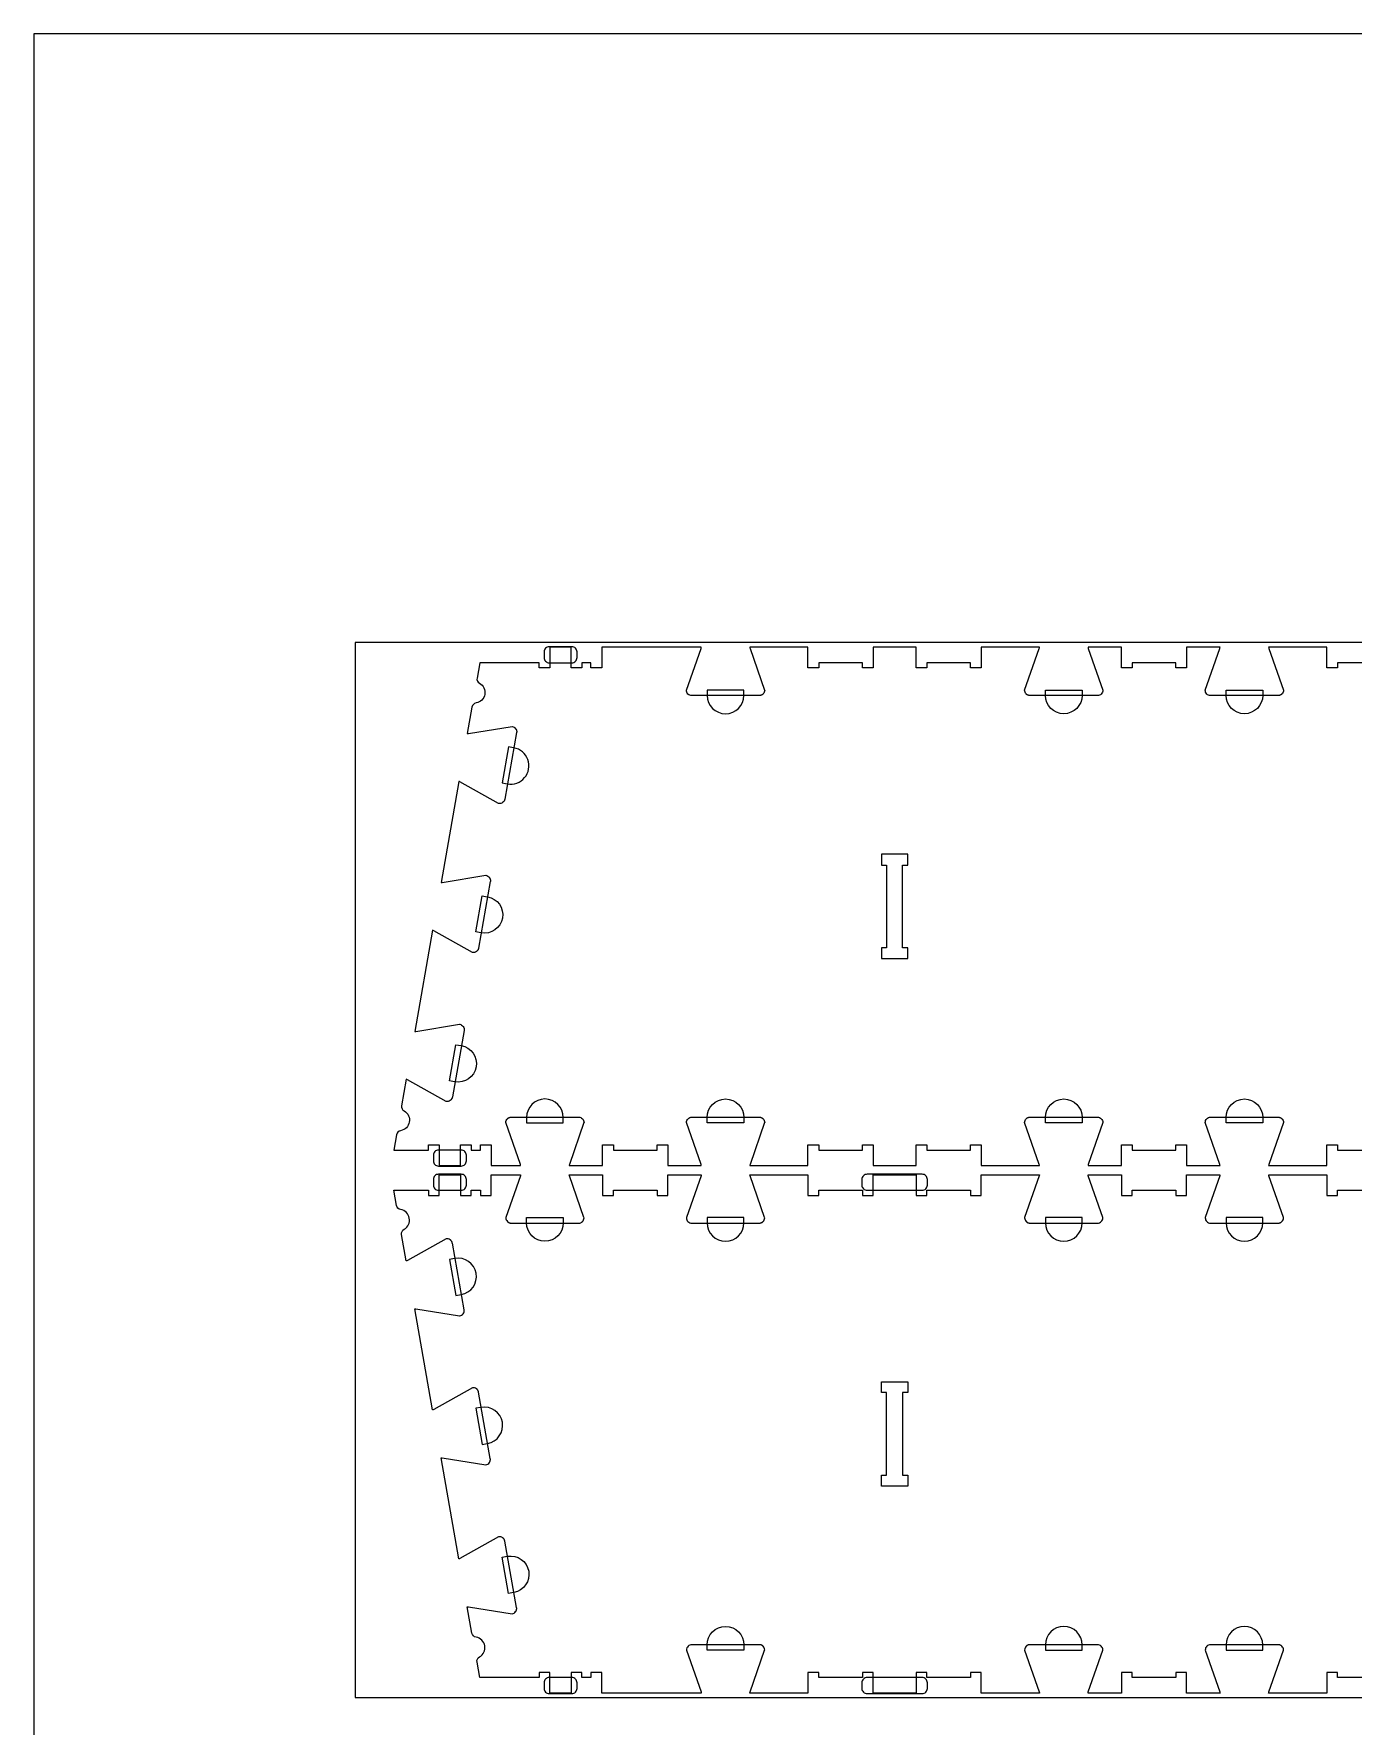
# Model space of a CAD drawing. Extents: x -17068 to -13885, y -10461 to -4867.
# Drawn here: x -17068 to -15542, y -6824 to -4867 of the extents above; entities that cross this region are included whole.
import ezdxf

# ---------------------------------------------------------------- set-up
doc = ezdxf.new("R2010")
doc.units = 0
for name, color, linetype in [('0_SHEET_SPRUCEPLY_2440X122', 1, 'CONTINUOUS'), ('3_ANYTOOL_CUTTHROUGH_INSID', 4, 'CONTINUOUS'), ('4_ANYTOOL_CUTTHROUGH_OUTSI', 5, 'CONTINUOUS'), ('5_ANYTOOL_HALF_MILL_9MM_IN', 3, 'CONTINUOUS'), ('DONOTCUT', 18, 'CONTINUOUS')]:
    doc.layers.add(name, color=color, linetype=linetype)

msp = doc.modelspace()

# ---------------------------------------------------------------- linework, layer by layer
at = {"layer": '0_SHEET_SPRUCEPLY_2440X122'}
msp.add_lwpolyline([(-16696.5, -5571.2), (-16696.5, -6791.2), (-14256.5, -6791.2), (-14256.5, -5571.2)], close=True, dxfattribs=at)
at = {"layer": '3_ANYTOOL_CUTTHROUGH_INSID', "color": 4}
for points in [[(-16087.7, -5936.5), (-16057.5, -5936.5), (-16057.5, -5924), (-16063.5, -5924), (-16063.5, -5828.5), (-16057.5, -5828.5), (-16057.5, -5816), (-16088, -5816), (-16088, -5828.5), (-16082, -5828.5), (-16082, -5924), (-16088, -5924), (-16088, -5936.5)], [(-16087.7, -6426), (-16057.5, -6426), (-16057.5, -6438.5), (-16063.5, -6438.5), (-16063.5, -6534), (-16057.5, -6534), (-16057.5, -6546.5), (-16088, -6546.5), (-16088, -6534), (-16082, -6534), (-16082, -6438.5), (-16088, -6438.5), (-16088, -6426)]]:
    msp.add_lwpolyline(points, close=True, dxfattribs=at)
at = {"layer": '4_ANYTOOL_CUTTHROUGH_OUTSI', "color": 5}
for points in [[(-15510, -5594.5), (-15560.5, -5594.5), (-15560.5, -5600.5), (-15573, -5600.5), (-15573, -5576.5), (-15622.7, -5576.5), (-15640.2, -5576.5), (-15640.2, -5576.5, 0.061485), (-15639.9, -5577.8), (-15623.1, -5626.1), (-15623, -5626.2), (-15623, -5626.2), (-15623, -5626.2, -0.198912), (-15624.9, -5630.6), (-15625, -5630.7), (-15625.1, -5630.8), (-15625.2, -5630.9), (-15625.3, -5631), (-15625.4, -5631.1), (-15625.6, -5631.2), (-15625.7, -5631.3), (-15625.8, -5631.4), (-15625.9, -5631.5), (-15626.1, -5631.6), (-15626.2, -5631.6), (-15626.3, -5631.7), (-15626.5, -5631.8), (-15626.6, -5631.9), (-15626.8, -5631.9), (-15626.9, -5632), (-15627, -5632), (-15627.2, -5632.1), (-15627.3, -5632.1), (-15627.5, -5632.2), (-15627.6, -5632.2), (-15627.8, -5632.3), (-15627.9, -5632.3), (-15628.1, -5632.3), (-15628.2, -5632.4), (-15628.4, -5632.4), (-15628.5, -5632.4), (-15628.7, -5632.4), (-15628.8, -5632.4), (-15629, -5632.4), (-15629.1, -5632.5), (-15629.3, -5632.5), (-15707.3, -5632.5, -0.414214), (-15713.5, -5626.2), (-15713.5, -5626.2), (-15713.5, -5626.1), (-15696.6, -5577.8), (-15696.6, -5577.8, 0.061485), (-15696.4, -5576.5), (-15735, -5576.5), (-15735, -5600.5), (-15747.5, -5600.5), (-15747.5, -5594.5), (-15798, -5594.5), (-15798, -5600.5), (-15810.5, -5600.5), (-15810.5, -5576.5), (-15849.1, -5576.5), (-15849.1, -5576.5, 0.061485), (-15848.9, -5577.8), (-15832, -5626.1), (-15831.9, -5626.2), (-15831.9, -5626.2), (-15831.9, -5626.2, -0.414214), (-15838.2, -5632.5), (-15916.2, -5632.5), (-15916.3, -5632.5), (-15916.5, -5632.4), (-15916.6, -5632.4), (-15916.8, -5632.4), (-15916.9, -5632.4), (-15917.1, -5632.4), (-15917.2, -5632.4), (-15917.4, -5632.3), (-15917.6, -5632.3), (-15917.7, -5632.3), (-15917.9, -5632.2), (-15918, -5632.2), (-15918.1, -5632.1), (-15918.3, -5632.1), (-15918.4, -5632), (-15918.6, -5632), (-15918.7, -5631.9), (-15918.9, -5631.9), (-15919, -5631.8), (-15919.1, -5631.7), (-15919.3, -5631.6), (-15919.4, -5631.6), (-15919.5, -5631.5), (-15919.7, -5631.4), (-15919.8, -5631.3), (-15919.9, -5631.2), (-15920, -5631.1), (-15920.2, -5631), (-15920.3, -5630.9), (-15920.4, -5630.8), (-15920.5, -5630.7), (-15920.6, -5630.6, -0.198912), (-15922.4, -5626.2), (-15922.4, -5626.2), (-15922.4, -5626.1), (-15905.5, -5577.8), (-15905.5, -5577.8, 0.061485), (-15905.3, -5576.5), (-15922.7, -5576.5), (-15972.5, -5576.5), (-15972.5, -5600.5), (-15985, -5600.5), (-15985, -5594.5), (-16035.5, -5594.5), (-16035.5, -5600.5), (-16048, -5600.5), (-16048, -5576.5), (-16097.5, -5576.5), (-16097.5, -5600.5), (-16110, -5600.5), (-16110, -5594.5), (-16160.5, -5594.5), (-16160.5, -5600.5), (-16173, -5600.5), (-16173, -5576.5), (-16222.7, -5576.5), (-16222.7, -5576.5), (-16240.2, -5576.5, 0.061485), (-16239.9, -5577.8), (-16223.1, -5626.1), (-16223, -5626.2), (-16223, -5626.2), (-16223, -5626.2, -0.198912), (-16224.9, -5630.6), (-16225, -5630.7), (-16225.1, -5630.8), (-16225.2, -5630.9), (-16225.3, -5631), (-16225.4, -5631.1), (-16225.6, -5631.2), (-16225.7, -5631.3), (-16225.8, -5631.4), (-16225.9, -5631.5), (-16226.1, -5631.6), (-16226.2, -5631.6), (-16226.3, -5631.7), (-16226.5, -5631.8), (-16226.6, -5631.9), (-16226.8, -5631.9), (-16226.9, -5632), (-16227, -5632), (-16227.2, -5632.1), (-16227.3, -5632.1), (-16227.5, -5632.2), (-16227.6, -5632.2), (-16227.8, -5632.3), (-16227.9, -5632.3), (-16228.1, -5632.3), (-16228.2, -5632.4), (-16228.4, -5632.4), (-16228.5, -5632.4), (-16228.7, -5632.4), (-16228.8, -5632.4), (-16229, -5632.4), (-16229.1, -5632.5), (-16229.3, -5632.5), (-16307.3, -5632.5, -0.414214), (-16313.5, -5626.2), (-16313.5, -5626.2), (-16313.5, -5626.1), (-16296.6, -5577.8), (-16296.6, -5577.8, 0.061485), (-16296.4, -5576.5), (-16411.4, -5576.5), (-16411.4, -5600.5), (-16423.9, -5600.5), (-16423.9, -5594.5), (-16434.4, -5594.5), (-16434.4, -5600.5), (-16446.9, -5600.5), (-16446.9, -5576.5), (-16471.4, -5576.5), (-16471.4, -5600.5), (-16483.9, -5600.5), (-16483.9, -5594.5), (-16552.5, -5594.5), (-16555.7, -5612.2), (-16555.7, -5612.2, 0.317837), (-16552.8, -5618.2, -0.707107), (-16556.8, -5641, 0.317837), (-16561.5, -5645.7), (-16567, -5676.3, 0.061485), (-16565.5, -5676.3), (-16515.1, -5668.1), (-16515, -5668.1), (-16515, -5668.1), (-16515, -5668.1, -0.198912), (-16511, -5670.7), (-16510.9, -5670.8), (-16510.8, -5670.9), (-16510.7, -5671), (-16510.6, -5671.2), (-16510.6, -5671.3), (-16510.5, -5671.4), (-16510.4, -5671.6), (-16510.4, -5671.7), (-16510.3, -5671.9), (-16510.2, -5672), (-16510.2, -5672.1), (-16510.1, -5672.3), (-16510.1, -5672.4), (-16510, -5672.6), (-16510, -5672.7), (-16510, -5672.9), (-16509.9, -5673), (-16509.9, -5673.2), (-16509.9, -5673.3), (-16509.9, -5673.5), (-16509.8, -5673.7), (-16509.8, -5673.8), (-16509.8, -5674), (-16509.8, -5674.1), (-16509.8, -5674.3), (-16509.8, -5674.4), (-16509.8, -5674.6), (-16509.8, -5674.7), (-16509.9, -5674.9), (-16509.9, -5675), (-16509.9, -5675.2), (-16509.9, -5675.3), (-16523.5, -5752.1, -0.414214), (-16530.7, -5757.2), (-16530.7, -5757.2), (-16530.8, -5757.2), (-16575.4, -5732.2), (-16575.4, -5732.2, 0.061485), (-16576.7, -5731.7), (-16597.3, -5848.6, 0.061485), (-16595.9, -5848.6), (-16545.4, -5840.3), (-16545.4, -5840.3), (-16545.4, -5840.3), (-16545.4, -5840.3, -0.198912), (-16541.3, -5842.9), (-16541.2, -5843), (-16541.2, -5843.1), (-16541.1, -5843.3), (-16541, -5843.4), (-16540.9, -5843.5), (-16540.9, -5843.7), (-16540.8, -5843.8), (-16540.7, -5844), (-16540.7, -5844.1), (-16540.6, -5844.2), (-16540.6, -5844.4), (-16540.5, -5844.5), (-16540.5, -5844.7), (-16540.4, -5844.8), (-16540.4, -5845), (-16540.3, -5845.1), (-16540.3, -5845.3), (-16540.3, -5845.4), (-16540.3, -5845.6), (-16540.2, -5845.7), (-16540.2, -5845.9), (-16540.2, -5846), (-16540.2, -5846.2), (-16540.2, -5846.4), (-16540.2, -5846.5), (-16540.2, -5846.7), (-16540.2, -5846.8), (-16540.2, -5847), (-16540.2, -5847.1), (-16540.2, -5847.3), (-16540.3, -5847.4), (-16540.3, -5847.6), (-16553.8, -5924.4), (-16553.9, -5924.5), (-16553.9, -5924.7), (-16553.9, -5924.8), (-16554, -5925), (-16554, -5925.1), (-16554.1, -5925.3), (-16554.1, -5925.4), (-16554.2, -5925.6), (-16554.2, -5925.7), (-16554.3, -5925.8), (-16554.3, -5926), (-16554.4, -5926.1), (-16554.5, -5926.3), (-16554.6, -5926.4), (-16554.6, -5926.5), (-16554.7, -5926.7), (-16554.8, -5926.8), (-16554.9, -5926.9), (-16555, -5927), (-16555.1, -5927.2), (-16555.2, -5927.3), (-16555.3, -5927.4), (-16555.4, -5927.5), (-16555.5, -5927.6), (-16555.6, -5927.7), (-16555.7, -5927.8), (-16555.8, -5927.9), (-16555.9, -5928), (-16556, -5928.1), (-16556.2, -5928.2), (-16556.3, -5928.3), (-16556.4, -5928.4, -0.198912), (-16561.1, -5929.5), (-16561.1, -5929.4), (-16561.1, -5929.4), (-16605.8, -5904.4), (-16605.8, -5904.4, 0.061485), (-16607.1, -5903.9), (-16627.7, -6020.8, 0.061485), (-16626.3, -6020.8), (-16575.8, -6012.6), (-16575.8, -6012.6), (-16575.7, -6012.6), (-16575.7, -6012.6, -0.414214), (-16570.7, -6019.8), (-16584.2, -6096.6), (-16584.2, -6096.8), (-16584.3, -6096.9), (-16584.3, -6097.1), (-16584.3, -6097.2), (-16584.4, -6097.4), (-16584.4, -6097.5), (-16584.5, -6097.6), (-16584.5, -6097.8), (-16584.6, -6097.9), (-16584.6, -6098.1), (-16584.7, -6098.2), (-16584.8, -6098.4), (-16584.9, -6098.5), (-16584.9, -6098.6), (-16585, -6098.8), (-16585.1, -6098.9), (-16585.2, -6099), (-16585.3, -6099.2), (-16585.4, -6099.3), (-16585.4, -6099.4), (-16585.5, -6099.5), (-16585.6, -6099.6), (-16585.7, -6099.8), (-16585.9, -6099.9), (-16586, -6100), (-16586.1, -6100.1), (-16586.2, -6100.2), (-16586.3, -6100.3), (-16586.4, -6100.4), (-16586.5, -6100.5), (-16586.7, -6100.6), (-16586.8, -6100.7, -0.198912), (-16591.4, -6101.7), (-16591.5, -6101.7), (-16591.5, -6101.7), (-16636.1, -6076.6), (-16636.1, -6076.6, 0.061485), (-16637.5, -6076.2), (-16642.9, -6106.8, 0.317837), (-16640, -6112.8, -0.317837), (-16634, -6125.6, -0.317837), (-16644, -6135.6, 0.317837), (-16648.8, -6140.3), (-16651.9, -6158), (-16611.8, -6158), (-16611.8, -6152), (-16599.3, -6152), (-16599.3, -6176), (-16574.8, -6176), (-16574.8, -6152), (-16562.3, -6152), (-16562.3, -6158), (-16551.8, -6158), (-16551.8, -6152), (-16539.3, -6152), (-16539.3, -6176), (-16505.3, -6176), (-16505.3, -6176), (-16505.3, -6175.8), (-16505.3, -6175.6), (-16505.3, -6175.4), (-16505.4, -6175.3), (-16505.4, -6175.1), (-16505.4, -6174.9), (-16505.5, -6174.7), (-16505.5, -6174.6), (-16522.4, -6126.3), (-16522.4, -6126.2), (-16522.4, -6126.2), (-16522.4, -6126.2, -0.198912), (-16520.6, -6121.8), (-16520.5, -6121.7), (-16520.4, -6121.6), (-16520.3, -6121.5), (-16520.2, -6121.4), (-16520, -6121.3), (-16519.9, -6121.2), (-16519.8, -6121.1), (-16519.7, -6121), (-16519.5, -6120.9), (-16519.4, -6120.9), (-16519.3, -6120.8), (-16519.1, -6120.7), (-16519, -6120.6), (-16518.9, -6120.6), (-16518.7, -6120.5), (-16518.6, -6120.4), (-16518.4, -6120.4), (-16518.3, -6120.3), (-16518.1, -6120.3), (-16518, -6120.2), (-16517.9, -6120.2), (-16517.7, -6120.1), (-16517.6, -6120.1), (-16517.4, -6120.1), (-16517.2, -6120), (-16517.1, -6120), (-16516.9, -6120), (-16516.8, -6120), (-16516.6, -6120), (-16516.5, -6120), (-16516.3, -6120), (-16516.2, -6120), (-16438.2, -6120, -0.414214), (-16431.9, -6126.2), (-16431.9, -6126.2), (-16432, -6126.3), (-16448.9, -6174.6), (-16448.9, -6174.6, 0.061485), (-16449.1, -6176), (-16410.5, -6176), (-16410.5, -6152), (-16398, -6152), (-16398, -6158), (-16347.5, -6158), (-16347.5, -6152), (-16335, -6152), (-16335, -6176), (-16296.4, -6176), (-16296.4, -6176, 0.061485), (-16296.6, -6174.6), (-16313.5, -6126.3), (-16313.5, -6126.2), (-16313.5, -6126.2), (-16313.5, -6126.2, -0.414214), (-16307.3, -6120), (-16229.3, -6120), (-16229.1, -6120), (-16229, -6120), (-16228.8, -6120), (-16228.7, -6120), (-16228.5, -6120), (-16228.4, -6120), (-16228.2, -6120), (-16228.1, -6120.1), (-16227.9, -6120.1), (-16227.8, -6120.1), (-16227.6, -6120.2), (-16227.5, -6120.2), (-16227.3, -6120.3), (-16227.2, -6120.3), (-16227, -6120.4), (-16226.9, -6120.4), (-16226.8, -6120.5), (-16226.6, -6120.6), (-16226.5, -6120.6), (-16226.3, -6120.7), (-16226.2, -6120.8), (-16226.1, -6120.9), (-16225.9, -6120.9), (-16225.8, -6121), (-16225.7, -6121.1), (-16225.6, -6121.2), (-16225.4, -6121.3), (-16225.3, -6121.4), (-16225.2, -6121.5), (-16225.1, -6121.6), (-16225, -6121.7), (-16224.9, -6121.8, -0.198912), (-16223, -6126.2), (-16223, -6126.2), (-16223.1, -6126.3), (-16239.9, -6174.6), (-16239.9, -6174.6, 0.061485), (-16240.2, -6176), (-16222.7, -6176), (-16173, -6176), (-16173, -6152), (-16160.5, -6152), (-16160.5, -6158), (-16110, -6158), (-16110, -6152), (-16097.5, -6152), (-16097.5, -6176), (-16048, -6176), (-16048, -6152), (-16035.5, -6152), (-16035.5, -6158), (-15985, -6158), (-15985, -6152), (-15972.5, -6152), (-15972.5, -6176), (-15905.3, -6176), (-15905.3, -6176, 0.061485), (-15905.5, -6174.6), (-15922.4, -6126.3), (-15922.4, -6126.2), (-15922.4, -6126.2), (-15922.4, -6126.2, -0.198912), (-15920.6, -6121.8), (-15920.5, -6121.7), (-15920.4, -6121.6), (-15920.3, -6121.5), (-15920.2, -6121.4), (-15920, -6121.3), (-15919.9, -6121.2), (-15919.8, -6121.1), (-15919.7, -6121), (-15919.5, -6120.9), (-15919.4, -6120.9), (-15919.3, -6120.8), (-15919.1, -6120.7), (-15919, -6120.6), (-15918.9, -6120.6), (-15918.7, -6120.5), (-15918.6, -6120.4), (-15918.4, -6120.4), (-15918.3, -6120.3), (-15918.1, -6120.3), (-15918, -6120.2), (-15917.9, -6120.2), (-15917.7, -6120.1), (-15917.6, -6120.1), (-15917.4, -6120.1), (-15917.2, -6120), (-15917.1, -6120), (-15916.9, -6120), (-15916.8, -6120), (-15916.6, -6120), (-15916.5, -6120), (-15916.3, -6120), (-15916.2, -6120), (-15838.2, -6120, -0.414214), (-15831.9, -6126.2), (-15831.9, -6126.2), (-15832, -6126.3), (-15848.9, -6174.6), (-15848.9, -6174.6, 0.061485), (-15849.1, -6176), (-15810.5, -6176), (-15810.5, -6152), (-15798, -6152), (-15798, -6158), (-15747.5, -6158), (-15747.5, -6152), (-15735, -6152), (-15735, -6176), (-15696.4, -6176), (-15696.4, -6176, 0.061485), (-15696.6, -6174.6), (-15713.5, -6126.3), (-15713.5, -6126.2), (-15713.5, -6126.2), (-15713.5, -6126.2, -0.414214), (-15707.3, -6120), (-15629.3, -6120), (-15629.1, -6120), (-15629, -6120), (-15628.8, -6120), (-15628.7, -6120), (-15628.5, -6120), (-15628.4, -6120), (-15628.2, -6120), (-15628.1, -6120.1), (-15627.9, -6120.1), (-15627.8, -6120.1), (-15627.6, -6120.2), (-15627.5, -6120.2), (-15627.3, -6120.3), (-15627.2, -6120.3), (-15627, -6120.4), (-15626.9, -6120.4), (-15626.8, -6120.5), (-15626.6, -6120.6), (-15626.5, -6120.6), (-15626.3, -6120.7), (-15626.2, -6120.8), (-15626.1, -6120.9), (-15625.9, -6120.9), (-15625.8, -6121), (-15625.7, -6121.1), (-15625.6, -6121.2), (-15625.4, -6121.3), (-15625.3, -6121.4), (-15625.2, -6121.5), (-15625.1, -6121.6), (-15625, -6121.7), (-15624.9, -6121.8, -0.198912), (-15623, -6126.2), (-15623, -6126.2), (-15623.1, -6126.3), (-15639.9, -6174.6), (-15639.9, -6174.6, 0.061485), (-15640.2, -6176), (-15573, -6176), (-15573, -6152), (-15560.5, -6152), (-15560.5, -6158), (-15510, -6158)], [(-15510, -6768), (-15560.5, -6768), (-15560.5, -6762), (-15573, -6762), (-15573, -6786), (-15640.2, -6786), (-15640.2, -6786, -0.061485), (-15639.9, -6784.6), (-15623.1, -6736.3), (-15623, -6736.2), (-15623, -6736.2), (-15623, -6736.2, 0.198912), (-15624.9, -6731.8), (-15625, -6731.7), (-15625.1, -6731.6), (-15625.2, -6731.5), (-15625.3, -6731.4), (-15625.4, -6731.3), (-15625.6, -6731.2), (-15625.7, -6731.1), (-15625.8, -6731), (-15625.9, -6730.9), (-15626.1, -6730.9), (-15626.2, -6730.8), (-15626.3, -6730.7), (-15626.5, -6730.6), (-15626.6, -6730.6), (-15626.8, -6730.5), (-15626.9, -6730.4), (-15627, -6730.4), (-15627.2, -6730.3), (-15627.3, -6730.3), (-15627.5, -6730.2), (-15627.6, -6730.2), (-15627.8, -6730.1), (-15627.9, -6730.1), (-15628.1, -6730.1), (-15628.2, -6730), (-15628.4, -6730), (-15628.5, -6730), (-15628.7, -6730), (-15628.8, -6730), (-15629, -6730), (-15629.1, -6730), (-15629.3, -6730), (-15707.3, -6730, 0.414214), (-15713.5, -6736.2), (-15713.5, -6736.2), (-15713.5, -6736.3), (-15696.6, -6784.6), (-15696.6, -6784.6, -0.061485), (-15696.4, -6786), (-15735, -6786), (-15735, -6762), (-15747.5, -6762), (-15747.5, -6768), (-15798, -6768), (-15798, -6762), (-15810.5, -6762), (-15810.5, -6786), (-15849.1, -6786), (-15849.1, -6786, -0.061485), (-15848.9, -6784.6), (-15832, -6736.3), (-15831.9, -6736.2), (-15831.9, -6736.2), (-15831.9, -6736.2, 0.414214), (-15838.2, -6730), (-15916.2, -6730), (-15916.3, -6730), (-15916.5, -6730), (-15916.6, -6730), (-15916.8, -6730), (-15916.9, -6730), (-15917.1, -6730), (-15917.2, -6730), (-15917.4, -6730.1), (-15917.6, -6730.1), (-15917.7, -6730.1), (-15917.9, -6730.2), (-15918, -6730.2), (-15918.1, -6730.3), (-15918.3, -6730.3), (-15918.4, -6730.4), (-15918.6, -6730.4), (-15918.7, -6730.5), (-15918.9, -6730.6), (-15919, -6730.6), (-15919.1, -6730.7), (-15919.3, -6730.8), (-15919.4, -6730.9), (-15919.5, -6730.9), (-15919.7, -6731), (-15919.8, -6731.1), (-15919.9, -6731.2), (-15920, -6731.3), (-15920.2, -6731.4), (-15920.3, -6731.5), (-15920.4, -6731.6), (-15920.5, -6731.7), (-15920.6, -6731.8, 0.198912), (-15922.4, -6736.2), (-15922.4, -6736.2), (-15922.4, -6736.3), (-15905.5, -6784.6), (-15905.5, -6784.6, -0.061485), (-15905.3, -6786), (-15922.7, -6786), (-15972.5, -6786), (-15972.5, -6762), (-15985, -6762), (-15985, -6768), (-16035.5, -6768), (-16035.5, -6762), (-16048, -6762), (-16048, -6786), (-16097.5, -6786), (-16097.5, -6762), (-16110, -6762), (-16110, -6768), (-16160.5, -6768), (-16160.5, -6762), (-16173, -6762), (-16173, -6786), (-16222.7, -6786), (-16240.2, -6786), (-16240.2, -6786, -0.061485), (-16239.9, -6784.6), (-16223.1, -6736.3), (-16223, -6736.2), (-16223, -6736.2), (-16223, -6736.2, 0.198912), (-16224.9, -6731.8), (-16225, -6731.7), (-16225.1, -6731.6), (-16225.2, -6731.5), (-16225.3, -6731.4), (-16225.4, -6731.3), (-16225.6, -6731.2), (-16225.7, -6731.1), (-16225.8, -6731), (-16225.9, -6730.9), (-16226.1, -6730.9), (-16226.2, -6730.8), (-16226.3, -6730.7), (-16226.5, -6730.6), (-16226.6, -6730.6), (-16226.8, -6730.5), (-16226.9, -6730.4), (-16227, -6730.4), (-16227.2, -6730.3), (-16227.3, -6730.3), (-16227.5, -6730.2), (-16227.6, -6730.2), (-16227.8, -6730.1), (-16227.9, -6730.1), (-16228.1, -6730.1), (-16228.2, -6730), (-16228.4, -6730), (-16228.5, -6730), (-16228.7, -6730), (-16228.8, -6730), (-16229, -6730), (-16229.1, -6730), (-16229.3, -6730), (-16307.3, -6730, 0.414214), (-16313.5, -6736.2), (-16313.5, -6736.2), (-16313.5, -6736.3), (-16296.6, -6784.6), (-16296.6, -6784.6, -0.061485), (-16296.4, -6786), (-16411.4, -6786), (-16411.4, -6762), (-16423.9, -6762), (-16423.9, -6768), (-16434.4, -6768), (-16434.4, -6762), (-16446.9, -6762), (-16446.9, -6786), (-16471.4, -6786), (-16471.4, -6762), (-16483.9, -6762), (-16483.9, -6768), (-16552.5, -6768), (-16555.7, -6750.2), (-16555.7, -6750.2, -0.317837), (-16552.8, -6744.2, 0.707107), (-16556.8, -6721.4, -0.317837), (-16561.5, -6716.7), (-16567, -6686.1, -0.061485), (-16565.5, -6686.1), (-16515.1, -6694.3), (-16515, -6694.3), (-16515, -6694.3), (-16515, -6694.3, 0.198912), (-16511, -6691.8), (-16510.9, -6691.6), (-16510.8, -6691.5), (-16510.7, -6691.4), (-16510.6, -6691.2), (-16510.6, -6691.1), (-16510.5, -6691), (-16510.4, -6690.8), (-16510.4, -6690.7), (-16510.3, -6690.6), (-16510.2, -6690.4), (-16510.2, -6690.3), (-16510.1, -6690.1), (-16510.1, -6690), (-16510, -6689.8), (-16510, -6689.7), (-16510, -6689.5), (-16509.9, -6689.4), (-16509.9, -6689.2), (-16509.9, -6689.1), (-16509.9, -6688.9), (-16509.8, -6688.8), (-16509.8, -6688.6), (-16509.8, -6688.5), (-16509.8, -6688.3), (-16509.8, -6688.1), (-16509.8, -6688), (-16509.8, -6687.8), (-16509.8, -6687.7), (-16509.9, -6687.5), (-16509.9, -6687.4), (-16509.9, -6687.2), (-16509.9, -6687.1), (-16523.5, -6610.3, 0.414214), (-16530.7, -6605.2), (-16530.7, -6605.2), (-16530.8, -6605.2), (-16575.4, -6630.3), (-16575.4, -6630.3, -0.061485), (-16576.7, -6630.7), (-16597.3, -6513.8, -0.061485), (-16595.9, -6513.8), (-16545.4, -6522.1), (-16545.4, -6522.1), (-16545.4, -6522.1), (-16545.4, -6522.1, 0.198912), (-16541.3, -6519.5), (-16541.2, -6519.4), (-16541.2, -6519.3), (-16541.1, -6519.1), (-16541, -6519), (-16540.9, -6518.9), (-16540.9, -6518.7), (-16540.8, -6518.6), (-16540.7, -6518.5), (-16540.7, -6518.3), (-16540.6, -6518.2), (-16540.6, -6518), (-16540.5, -6517.9), (-16540.5, -6517.7), (-16540.4, -6517.6), (-16540.4, -6517.4), (-16540.3, -6517.3), (-16540.3, -6517.1), (-16540.3, -6517), (-16540.3, -6516.8), (-16540.2, -6516.7), (-16540.2, -6516.5), (-16540.2, -6516.4), (-16540.2, -6516.2), (-16540.2, -6516.1), (-16540.2, -6515.9), (-16540.2, -6515.7), (-16540.2, -6515.6), (-16540.2, -6515.4), (-16540.2, -6515.3), (-16540.2, -6515.1), (-16540.3, -6515), (-16540.3, -6514.8), (-16553.8, -6438), (-16553.9, -6437.9), (-16553.9, -6437.7), (-16553.9, -6437.6), (-16554, -6437.4), (-16554, -6437.3), (-16554.1, -6437.2), (-16554.1, -6437), (-16554.2, -6436.9), (-16554.2, -6436.7), (-16554.3, -6436.6), (-16554.3, -6436.4), (-16554.4, -6436.3), (-16554.5, -6436.2), (-16554.6, -6436), (-16554.6, -6435.9), (-16554.7, -6435.8), (-16554.8, -6435.6), (-16554.9, -6435.5), (-16555, -6435.4), (-16555.1, -6435.3), (-16555.2, -6435.1), (-16555.3, -6435), (-16555.4, -6434.9), (-16555.5, -6434.8), (-16555.6, -6434.7), (-16555.7, -6434.6), (-16555.8, -6434.5), (-16555.9, -6434.4), (-16556, -6434.3), (-16556.2, -6434.2), (-16556.3, -6434.1), (-16556.4, -6434, 0.198912), (-16561.1, -6433), (-16561.1, -6433), (-16561.1, -6433), (-16605.8, -6458), (-16605.8, -6458, -0.061485), (-16607.1, -6458.5), (-16627.7, -6341.6, -0.061485), (-16626.3, -6341.6), (-16575.8, -6349.8), (-16575.8, -6349.9), (-16575.7, -6349.8), (-16575.7, -6349.8, 0.414214), (-16570.7, -6342.6), (-16584.2, -6265.8), (-16584.2, -6265.6), (-16584.3, -6265.5), (-16584.3, -6265.3), (-16584.3, -6265.2), (-16584.4, -6265.1), (-16584.4, -6264.9), (-16584.5, -6264.8), (-16584.5, -6264.6), (-16584.6, -6264.5), (-16584.6, -6264.3), (-16584.7, -6264.2), (-16584.8, -6264.1), (-16584.9, -6263.9), (-16584.9, -6263.8), (-16585, -6263.6), (-16585.1, -6263.5), (-16585.2, -6263.4), (-16585.3, -6263.3), (-16585.4, -6263.1), (-16585.4, -6263), (-16585.5, -6262.9), (-16585.6, -6262.8), (-16585.7, -6262.7), (-16585.9, -6262.5), (-16586, -6262.4), (-16586.1, -6262.3), (-16586.2, -6262.2), (-16586.3, -6262.1), (-16586.4, -6262), (-16586.5, -6261.9), (-16586.7, -6261.8), (-16586.8, -6261.8, 0.198912), (-16591.4, -6260.7), (-16591.5, -6260.7), (-16591.5, -6260.7), (-16636.1, -6285.8), (-16636.1, -6285.8, -0.061485), (-16637.5, -6286.2), (-16642.9, -6255.6, -0.317837), (-16640, -6249.6, 0.317837), (-16634, -6236.8, 0.317837), (-16644, -6226.8, -0.317837), (-16648.8, -6222.2), (-16651.9, -6204.5), (-16611.8, -6204.5), (-16611.8, -6210.5), (-16599.3, -6210.5), (-16599.3, -6186.5), (-16574.8, -6186.5), (-16574.8, -6210.5), (-16562.3, -6210.5), (-16562.3, -6204.5), (-16551.8, -6204.5), (-16551.8, -6210.5), (-16539.3, -6210.5), (-16539.3, -6186.5), (-16505.3, -6186.5), (-16505.3, -6186.5), (-16505.3, -6186.6), (-16505.3, -6186.8), (-16505.3, -6187), (-16505.4, -6187.2), (-16505.4, -6187.3), (-16505.4, -6187.5), (-16505.5, -6187.7), (-16505.5, -6187.8), (-16522.4, -6236.1), (-16522.4, -6236.2), (-16522.4, -6236.2), (-16522.4, -6236.2, 0.198912), (-16520.6, -6240.6), (-16520.5, -6240.7), (-16520.4, -6240.8), (-16520.3, -6240.9), (-16520.2, -6241), (-16520, -6241.1), (-16519.9, -6241.2), (-16519.8, -6241.3), (-16519.7, -6241.4), (-16519.5, -6241.5), (-16519.4, -6241.6), (-16519.3, -6241.6), (-16519.1, -6241.7), (-16519, -6241.8), (-16518.9, -6241.9), (-16518.7, -6241.9), (-16518.6, -6242), (-16518.4, -6242), (-16518.3, -6242.1), (-16518.1, -6242.1), (-16518, -6242.2), (-16517.9, -6242.2), (-16517.7, -6242.3), (-16517.6, -6242.3), (-16517.4, -6242.3), (-16517.2, -6242.4), (-16517.1, -6242.4), (-16516.9, -6242.4), (-16516.8, -6242.4), (-16516.6, -6242.4), (-16516.5, -6242.4), (-16516.3, -6242.5), (-16516.2, -6242.5), (-16438.2, -6242.5, 0.414214), (-16431.9, -6236.2), (-16431.9, -6236.2), (-16432, -6236.1), (-16448.9, -6187.8), (-16448.9, -6187.8, -0.061485), (-16449.1, -6186.5), (-16410.5, -6186.5), (-16410.5, -6210.5), (-16398, -6210.5), (-16398, -6204.5), (-16347.5, -6204.5), (-16347.5, -6210.5), (-16335, -6210.5), (-16335, -6186.5), (-16296.4, -6186.5), (-16296.4, -6186.5, -0.061485), (-16296.6, -6187.8), (-16313.5, -6236.1), (-16313.5, -6236.2), (-16313.5, -6236.2), (-16313.5, -6236.2, 0.414214), (-16307.3, -6242.5), (-16229.3, -6242.5), (-16229.1, -6242.5), (-16229, -6242.4), (-16228.8, -6242.4), (-16228.7, -6242.4), (-16228.5, -6242.4), (-16228.4, -6242.4), (-16228.2, -6242.4), (-16228.1, -6242.3), (-16227.9, -6242.3), (-16227.8, -6242.3), (-16227.6, -6242.2), (-16227.5, -6242.2), (-16227.3, -6242.1), (-16227.2, -6242.1), (-16227, -6242), (-16226.9, -6242), (-16226.8, -6241.9), (-16226.6, -6241.9), (-16226.5, -6241.8), (-16226.3, -6241.7), (-16226.2, -6241.6), (-16226.1, -6241.6), (-16225.9, -6241.5), (-16225.8, -6241.4), (-16225.7, -6241.3), (-16225.6, -6241.2), (-16225.4, -6241.1), (-16225.3, -6241), (-16225.2, -6240.9), (-16225.1, -6240.8), (-16225, -6240.7), (-16224.9, -6240.6, 0.198912), (-16223, -6236.2), (-16223, -6236.2), (-16223.1, -6236.1), (-16239.9, -6187.8), (-16239.9, -6187.8, -0.061485), (-16240.2, -6186.5), (-16222.7, -6186.5), (-16173, -6186.5), (-16173, -6210.5), (-16160.5, -6210.5), (-16160.5, -6204.5), (-16110, -6204.5), (-16110, -6210.5), (-16097.5, -6210.5), (-16097.5, -6186.5), (-16048, -6186.5), (-16048, -6210.5), (-16035.5, -6210.5), (-16035.5, -6204.5), (-15985, -6204.5), (-15985, -6210.5), (-15972.5, -6210.5), (-15972.5, -6186.5), (-15905.3, -6186.5), (-15905.3, -6186.5, -0.061485), (-15905.5, -6187.8), (-15922.4, -6236.1), (-15922.4, -6236.2), (-15922.4, -6236.2), (-15922.4, -6236.2, 0.198912), (-15920.6, -6240.6), (-15920.5, -6240.7), (-15920.4, -6240.8), (-15920.3, -6240.9), (-15920.2, -6241), (-15920, -6241.1), (-15919.9, -6241.2), (-15919.8, -6241.3), (-15919.7, -6241.4), (-15919.5, -6241.5), (-15919.4, -6241.6), (-15919.3, -6241.6), (-15919.1, -6241.7), (-15919, -6241.8), (-15918.9, -6241.9), (-15918.7, -6241.9), (-15918.6, -6242), (-15918.4, -6242), (-15918.3, -6242.1), (-15918.1, -6242.1), (-15918, -6242.2), (-15917.9, -6242.2), (-15917.7, -6242.3), (-15917.6, -6242.3), (-15917.4, -6242.3), (-15917.2, -6242.4), (-15917.1, -6242.4), (-15916.9, -6242.4), (-15916.8, -6242.4), (-15916.6, -6242.4), (-15916.5, -6242.4), (-15916.3, -6242.5), (-15916.2, -6242.5), (-15838.2, -6242.5, 0.414214), (-15831.9, -6236.2), (-15831.9, -6236.2), (-15832, -6236.1), (-15848.9, -6187.8), (-15848.9, -6187.8, -0.061485), (-15849.1, -6186.5), (-15810.5, -6186.5), (-15810.5, -6210.5), (-15798, -6210.5), (-15798, -6204.5), (-15747.5, -6204.5), (-15747.5, -6210.5), (-15735, -6210.5), (-15735, -6186.5), (-15696.4, -6186.5), (-15696.4, -6186.5, -0.061485), (-15696.6, -6187.8), (-15713.5, -6236.1), (-15713.5, -6236.2), (-15713.5, -6236.2), (-15713.5, -6236.2, 0.414214), (-15707.3, -6242.5), (-15629.3, -6242.5), (-15629.1, -6242.5), (-15629, -6242.4), (-15628.8, -6242.4), (-15628.7, -6242.4), (-15628.5, -6242.4), (-15628.4, -6242.4), (-15628.2, -6242.4), (-15628.1, -6242.3), (-15627.9, -6242.3), (-15627.8, -6242.3), (-15627.6, -6242.2), (-15627.5, -6242.2), (-15627.3, -6242.1), (-15627.2, -6242.1), (-15627, -6242), (-15626.9, -6242), (-15626.8, -6241.9), (-15626.6, -6241.9), (-15626.5, -6241.8), (-15626.3, -6241.7), (-15626.2, -6241.6), (-15626.1, -6241.6), (-15625.9, -6241.5), (-15625.8, -6241.4), (-15625.7, -6241.3), (-15625.6, -6241.2), (-15625.4, -6241.1), (-15625.3, -6241), (-15625.2, -6240.9), (-15625.1, -6240.8), (-15625, -6240.7), (-15624.9, -6240.6, 0.198912), (-15623, -6236.2), (-15623, -6236.2), (-15623.1, -6236.1), (-15639.9, -6187.8), (-15639.9, -6187.8, -0.061485), (-15640.2, -6186.5), (-15573, -6186.5), (-15573, -6210.5), (-15560.5, -6210.5), (-15560.5, -6204.5), (-15510, -6204.5)]]:
    msp.add_lwpolyline(points, format="xyb", dxfattribs=at)
at = {"layer": '5_ANYTOOL_HALF_MILL_9MM_IN', "color": 3}
for points in [[(-16472.2, -5576, 0.414214), (-16478.2, -5582), (-16478.2, -5588.5, 0.414214), (-16472.2, -5594.5), (-16446, -5594.5, 0.414214), (-16440, -5588.5), (-16440, -5582, 0.414214), (-16446, -5576)], [(-16289.5, -5632.2, 1), (-16247, -5632.2), (-16247, -5632), (-16247, -5626), (-16289.5, -5626), (-16289.5, -5632), (-16289.5, -5632.2)], [(-15855.9, -5632.2, -1), (-15898.4, -5632.2), (-15898.4, -5632), (-15898.4, -5626), (-15855.9, -5626), (-15855.9, -5632), (-15855.9, -5632.2)], [(-15647, -5632.2, -1), (-15689.5, -5632.2), (-15689.5, -5632), (-15689.5, -5626), (-15647, -5626), (-15647, -5632), (-15647, -5632.2)], [(-16520.6, -5734.6, 1), (-16513.2, -5692.8), (-16513.5, -5692.7), (-16519.4, -5691.7), (-16526.8, -5733.5), (-16520.9, -5734.6), (-16520.6, -5734.6)], [(-16543.6, -5865, -1), (-16551, -5906.9), (-16551.2, -5906.8), (-16557.1, -5905.8), (-16549.8, -5863.9), (-16543.9, -5865), (-16543.6, -5865)], [(-16574, -6037.2, -1), (-16581.4, -6079.1), (-16581.6, -6079.1), (-16587.5, -6078), (-16580.1, -6036.2), (-16574.2, -6037.2), (-16574, -6037.2)], [(-16455.9, -6120.2, 1), (-16498.4, -6120.2), (-16498.4, -6120.5), (-16498.4, -6126.5), (-16455.9, -6126.5), (-16455.9, -6120.5), (-16455.9, -6120.2)], [(-16289.5, -6120.2, -1), (-16247, -6120.2), (-16247, -6120.5), (-16247, -6126.5), (-16289.5, -6126.5), (-16289.5, -6120.5), (-16289.5, -6120.2)], [(-15898.4, -6120.2, -1), (-15855.9, -6120.2), (-15855.9, -6120.5), (-15855.9, -6126.5), (-15898.4, -6126.5), (-15898.4, -6120.5), (-15898.4, -6120.2)], [(-15689.5, -6120.2, -1), (-15647, -6120.2), (-15647, -6120.5), (-15647, -6126.5), (-15689.5, -6126.5), (-15689.5, -6120.5), (-15689.5, -6120.2)], [(-16600.2, -6158, 0.414214), (-16606.2, -6164), (-16606.2, -6170.5, 0.414214), (-16600.2, -6176.5), (-16574, -6176.5, 0.414214), (-16568, -6170.5), (-16568, -6164, 0.414214), (-16574, -6158)], [(-16600.2, -6186, 0.414214), (-16606.2, -6192), (-16606.2, -6198.5, 0.414214), (-16600.2, -6204.5), (-16574, -6204.5, 0.414214), (-16568, -6198.5), (-16568, -6192, 0.414214), (-16574, -6186)], [(-16104.6, -6186, 0.414214), (-16110.6, -6192), (-16110.6, -6198.5, 0.414214), (-16104.6, -6204.5), (-16040.9, -6204.5, 0.414214), (-16034.9, -6198.5), (-16034.9, -6192, 0.414214), (-16040.9, -6186)], [(-16455.9, -6242.2, -1), (-16498.4, -6242.2), (-16498.4, -6242), (-16498.4, -6236), (-16455.9, -6236), (-16455.9, -6242), (-16455.9, -6242.2)], [(-16289.5, -6242.2, 1), (-16247, -6242.2), (-16247, -6242), (-16247, -6236), (-16289.5, -6236), (-16289.5, -6242), (-16289.5, -6242.2)], [(-15898.4, -6242.2, 1), (-15855.9, -6242.2), (-15855.9, -6242), (-15855.9, -6236), (-15898.4, -6236), (-15898.4, -6242), (-15898.4, -6242.2)], [(-15689.5, -6242.2, 1), (-15647, -6242.2), (-15647, -6242), (-15647, -6236), (-15689.5, -6236), (-15689.5, -6242), (-15689.5, -6242.2)], [(-16574, -6325.2, 1), (-16581.4, -6283.3), (-16581.6, -6283.4), (-16587.5, -6284.4), (-16580.1, -6326.3), (-16574.2, -6325.2), (-16574, -6325.2)], [(-16543.6, -6497.4, 1), (-16551, -6455.6), (-16551.2, -6455.6), (-16557.1, -6456.6), (-16549.8, -6498.5), (-16543.9, -6497.5), (-16543.6, -6497.4)], [(-16520.6, -6627.8, -1), (-16513.2, -6669.7), (-16513.5, -6669.7), (-16519.4, -6670.7), (-16526.8, -6628.9), (-16520.9, -6627.8), (-16520.6, -6627.8)], [(-16289.5, -6730.2, -1), (-16247, -6730.2), (-16247, -6730.5), (-16247, -6736.5), (-16289.5, -6736.5), (-16289.5, -6730.5), (-16289.5, -6730.2)], [(-15855.9, -6730.2, 1), (-15898.4, -6730.2), (-15898.4, -6730.5), (-15898.4, -6736.5), (-15855.9, -6736.5), (-15855.9, -6730.5), (-15855.9, -6730.2)], [(-15647, -6730.2, 1), (-15689.5, -6730.2), (-15689.5, -6730.5), (-15689.5, -6736.5), (-15647, -6736.5), (-15647, -6730.5), (-15647, -6730.2)], [(-16472.2, -6768, 0.414214), (-16478.2, -6774), (-16478.2, -6780.5, 0.414214), (-16472.2, -6786.5), (-16446, -6786.5, 0.414214), (-16440, -6780.5), (-16440, -6774, 0.414214), (-16446, -6768)], [(-16104.6, -6768, 0.414214), (-16110.6, -6774), (-16110.6, -6780.5, 0.414214), (-16104.6, -6786.5), (-16040.9, -6786.5, 0.414214), (-16034.9, -6780.5), (-16034.9, -6774, 0.414214), (-16040.9, -6768)]]:
    msp.add_lwpolyline(points, format="xyb", close=True, dxfattribs=at)
at = {"layer": 'DONOTCUT'}
msp.add_lwpolyline([(-17068.2, -10460.6), (-13884.8, -10460.6), (-13884.8, -4867.2), (-17068.2, -4867.2)], close=True, dxfattribs=at)

doc.saveas('drawing.dxf')
